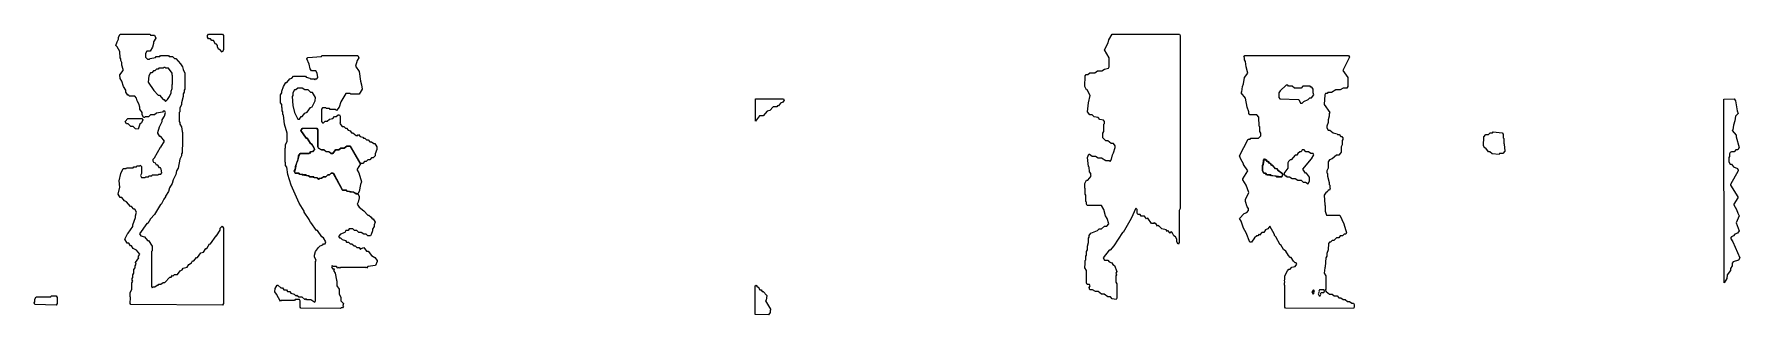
# Model space of a CAD drawing. Header units: millimetres. Extents: x 0 to 5212, y 0 to 857.
import ezdxf

# ---------------------------------------------------------------- set-up
doc = ezdxf.new("R2010")
doc.units = ezdxf.units.MM
doc.layers.add('K', color=7, linetype='Continuous')

msp = doc.modelspace()

# ---------------------------------------------------------------- linework, layer by layer
at = {"layer": 'K'}
for points in [[(293.3, 56.2), (293.3, 67.2), (298.3, 78.2), (298.3, 97.3), (301.7, 102.8), (300, 105.5), (300, 111), (301.7, 113.8), (301.7, 122), (305, 127.5), (305, 138.4), (308.3, 143.9), (308.3, 149.4), (311.7, 154.8), (310, 160.3), (320, 174), (318.3, 176.7), (323.3, 184.9), (312.5, 197.2), (302.5, 202.6), (297.6, 210.8), (294.2, 210.8), (289.2, 219), (284.2, 219), (276.7, 231.5), (285.9, 249.4), (287.6, 249.4), (301.7, 269.8), (301.7, 275.3), (310, 297.2), (310, 302.7), (313.3, 313.6), (307.6, 323.1), (304.2, 323.1), (297.6, 331.3), (294.2, 331.3), (282.5, 345), (275.9, 347.8), (267.6, 358.7), (262.6, 358.7), (256.7, 368.4), (261.7, 390.3), (260, 409.5), (265, 431.4), (272.5, 446.5), (280.9, 446.5), (282.6, 449.2), (302.6, 449.2), (304.2, 452), (312.6, 452), (314.2, 454.7), (322.6, 454.7), (324.3, 457.5), (328.5, 453.3), (328.5, 431.3), (325.2, 425.9), (327.7, 419.1), (339.2, 419.1), (340.9, 421.9), (349.2, 421.9), (350.9, 424.6), (359.2, 424.6), (360.9, 427.3), (379.2, 427.3), (380.9, 430.1), (387.6, 430.1), (390, 434.1), (388.3, 445), (385.9, 449), (382.6, 449), (377.6, 457.3), (374.2, 457.3), (370.9, 462.8), (365.9, 465.5), (363.3, 469.7), (363.3, 475.2), (367.5, 479.3), (385.9, 512.2), (387.6, 512.2), (398.3, 529.9), (387.6, 544.9), (384.2, 544.9), (378.3, 554.5), (378.3, 557.3), (383.3, 573.8), (391.7, 590.2), (391.7, 595.7), (398.4, 606.6), (401.7, 617.5), (399.2, 621.5), (394.3, 621.5), (392.7, 618.8), (374.3, 616.1), (367.6, 610.6), (356, 610.6), (349.3, 605.1), (339.3, 605.1), (337.7, 602.4), (334.2, 602.4), (330, 612), (330, 617.5), (323.3, 628.5), (323.3, 634), (320, 644.9), (315, 653.1), (313.3, 661.3), (307.6, 668.1), (290.9, 668.1), (289.2, 670.8), (285.9, 670.8), (280, 680.5), (280, 686), (273.4, 696.9), (268.4, 713.3), (263.3, 721.6), (261.7, 732.6), (271.7, 746.3), (271.7, 749), (268.3, 762.6), (268.3, 770.8), (265, 776.3), (265, 781.8), (263.3, 784.5), (261.7, 803.7), (254.2, 818.7), (250, 822.9), (253.4, 833.9), (258.3, 842.1), (258.3, 847.6), (262.5, 857.2), (354.3, 857.2), (356, 854.5), (367.7, 854.5), (371.9, 844.8), (365.2, 833.8), (365.2, 828.4), (361.9, 817.4), (354.3, 805), (344.3, 805), (340.2, 798.2), (340.2, 787.3), (346, 780.6), (352.6, 780.6), (354.2, 783.3), (370.9, 786), (372.6, 788.8), (384.2, 788.8), (385.9, 791.5), (411, 791.5), (412.7, 788.8), (422.6, 788.8), (429.3, 783.3), (432.7, 783.3), (447.7, 766.8), (453.5, 757.2), (455.2, 749), (460.2, 738), (460.2, 688.7), (458.5, 686), (458.5, 680.5), (455.2, 675), (455.2, 666.8), (450.2, 647.6), (450.2, 642.2), (445.2, 631.2), (445.2, 620.3), (443.5, 617.5), (443.5, 590.2), (445.2, 587.5), (445.2, 582), (450.2, 573.8), (451.9, 560.1), (453.5, 557.3), (453.5, 513.5), (451.9, 510.7), (451.9, 494.3), (450.2, 491.6), (450.2, 486.1), (445.2, 475.1), (440.2, 447.7), (435.2, 439.5), (433.5, 428.6), (425.2, 412.1), (421.9, 401.2), (413.5, 387.5), (410.2, 376.5), (401.9, 362.9), (401.9, 360.1), (396, 353.3), (387.7, 336.8), (386, 336.8), (367.7, 306.7), (356, 293), (347.7, 279.3), (344.3, 279.3), (321.9, 247.9), (326, 241.1), (337.7, 238.4), (346, 227.5), (349.3, 227.5), (360.2, 209.6), (360.2, 195.8), (358.5, 193.1), (358.5, 86.4), (360.9, 82.4), (362.6, 85.1), (369.2, 85.1), (375.9, 90.6), (379.2, 90.6), (380.9, 93.3), (387.6, 93.3), (394.2, 98.8), (399.2, 98.8), (414.2, 115.2), (419.2, 115.2), (422.6, 120.8), (424.3, 118), (429.2, 123.4), (437.6, 123.4), (445.9, 134.4), (452.5, 137.1), (455.9, 142.6), (467.5, 145.3), (472.5, 153.5), (480.9, 159), (484.2, 164.5), (487.6, 164.5), (495.9, 175.4), (499.2, 175.4), (509.2, 189.1), (517.5, 191.9), (524.2, 202.8), (527.6, 202.8), (535.9, 216.5), (539.2, 216.5), (555.9, 241.2), (557.6, 241.2), (568.3, 258.9), (568.3, 264.4), (574.3, 271.3), (578.5, 264.4), (578.5, 34.3), (576, 30.1), (295.1, 31.5), (293.3, 34.3), (295, 53.5), (293.3, 56.2)], [(564.2, 810.5), (560, 817.4), (560, 822.9), (557.6, 826.9), (554.2, 826.9), (547.6, 837.9), (542.6, 837.9), (539.2, 843.3), (532.6, 843.3), (530, 847.5), (530, 853), (532.6, 857.2), (576, 857.2), (578.5, 853), (578.5, 809.2), (574.3, 802.2), (567.6, 810.5), (564.2, 810.5)], [(3294.2, 49.3), (3289.2, 54.8), (3280.9, 54.8), (3269.2, 63), (3260.9, 63), (3250.9, 71.2), (3242.6, 71.2), (3234.2, 76.7), (3225.9, 76.7), (3223.3, 83.6), (3226.7, 89.1), (3224.2, 93.1), (3217.6, 93.1), (3215, 97.3), (3215, 135.6), (3210, 143.8), (3210, 149.4), (3211.7, 152.1), (3211.7, 165.8), (3213.3, 168.5), (3213.3, 179.5), (3215, 182.2), (3215, 193.2), (3218.3, 198.6), (3218.3, 209.6), (3221.7, 220.5), (3221.7, 234.2), (3223.3, 237), (3223.3, 242.5), (3229.2, 249.4), (3249.2, 257.6), (3254.2, 263.1), (3260.9, 263.1), (3270.9, 271.3), (3277.6, 271.3), (3283.3, 278), (3278.4, 294.4), (3273.3, 302.6), (3268.3, 321.8), (3260.9, 334), (3217.6, 334), (3215, 338.2), (3215, 343.7), (3213.3, 346.4), (3213.3, 365.6), (3211.7, 368.3), (3211.7, 384.8), (3210, 387.5), (3210, 401.3), (3215.9, 410.9), (3219.2, 410.9), (3230, 423.1), (3228.3, 425.8), (3228.3, 431.3), (3225, 436.8), (3223.3, 450.5), (3221.7, 453.2), (3218.3, 480.7), (3222.5, 490.3), (3224.3, 490.3), (3232.6, 484.8), (3242.6, 484.8), (3251, 479.4), (3261, 479.4), (3274.3, 471.2), (3284.3, 471.2), (3287.6, 468.5), (3291.7, 475.2), (3295, 488.9), (3298.4, 494.4), (3303.3, 510.8), (3303.3, 516.2), (3297.6, 523), (3290.9, 523), (3280.9, 531.2), (3274.2, 531.2), (3265, 540.8), (3265, 554.6), (3268.3, 560.1), (3268.3, 582), (3270, 584.7), (3270, 590.1), (3267.5, 594.2), (3255.9, 596.9), (3250.9, 602.4), (3239.2, 605.1), (3232.6, 610.6), (3225.9, 610.6), (3218.3, 620.3), (3221.7, 647.7), (3226.7, 669.6), (3217.5, 687.3), (3215.9, 687.3), (3210, 696.9), (3211.7, 729.8), (3214.2, 734), (3219.2, 734), (3225.9, 739.5), (3240.9, 739.5), (3249.2, 745), (3262.6, 745), (3270.9, 750.4), (3282.5, 753.2), (3285, 757.2), (3285, 784.5), (3270, 809.2), (3281.7, 831.1), (3283.3, 839.4), (3294.2, 857.2), (3499.3, 857.2), (3501.9, 853), (3501.9, 324.5), (3498.5, 319.1), (3498.5, 220.5), (3495.9, 216.2), (3491.7, 223.2), (3491.7, 231.4), (3487.5, 238.2), (3482.5, 241), (3477.5, 251.9), (3474.3, 254.6), (3471, 249.1), (3464.3, 257.3), (3462.6, 254.6), (3459.2, 260.1), (3445.9, 262.9), (3434.3, 273.8), (3432.6, 271), (3427.6, 279.3), (3424.2, 279.3), (3422.6, 281.9), (3421, 279.3), (3414.2, 279.3), (3402.6, 295.7), (3399.3, 292.9), (3392.6, 301.2), (3382.6, 301.2), (3379.2, 306.7), (3372.6, 306.7), (3370, 310.8), (3370, 321.8), (3366, 325.8), (3351.9, 294.4), (3327.7, 251.9), (3326, 251.9), (3299.4, 210.9), (3287.7, 197.1), (3284.3, 197.1), (3266.9, 174), (3271, 167.2), (3281, 167.2), (3284.3, 161.7), (3292.7, 159), (3296, 153.5), (3301, 150.8), (3308.6, 132.9), (3305.2, 127.4), (3306.9, 121.9), (3305.2, 119.2), (3305.2, 100.1), (3308.5, 94.6), (3308.5, 50.7), (3306, 46.5), (3294.2, 49.3)], [(813.3, 23.3), (813.3, 42.5), (810.9, 46.5), (797.7, 46.5), (796, 43.8), (754.3, 43.8), (752.6, 41), (740.9, 63), (735, 69.9), (736.7, 80.9), (742.6, 90.6), (744.3, 90.6), (754.3, 82.3), (759.3, 82.3), (762.7, 76.9), (771, 76.9), (774.3, 71.4), (781, 71.4), (784.3, 65.9), (794.3, 63.2), (799.3, 57.7), (802.6, 60.5), (809.3, 55), (817.6, 55), (827.6, 46.8), (831, 49.5), (832.7, 46.7), (846, 46.7), (857.6, 38.6), (860, 42.6), (860, 163), (861.7, 165.8), (856.7, 176.7), (856.7, 182.2), (860, 193.2), (869.2, 205.5), (874.2, 211), (882.5, 213.8), (884.2, 216.5), (889.2, 216.5), (891.7, 223.2), (884.2, 235.5), (879.2, 238.2), (865.9, 257.4), (862.6, 257.4), (845.9, 282), (844.2, 282), (840, 291.7), (825, 313.6), (825, 316.3), (810, 340.9), (785, 395.7), (775, 428.6), (771.7, 450.5), (768.3, 456), (768.3, 464.2), (766.7, 466.9), (766.7, 508), (768.3, 510.8), (768.3, 519), (773.3, 529.9), (773.3, 554.6), (765, 581.9), (761.7, 609.3), (760, 612), (760, 620.3), (758.3, 623), (758.3, 631.2), (756.7, 633.9), (756.7, 642.2), (753.3, 647.6), (753.3, 672.3), (756.7, 677.8), (756.7, 683.3), (761.7, 697), (769.2, 709.4), (772.6, 709.4), (780.9, 720.3), (787.5, 723), (792.6, 728.5), (829.3, 728.5), (831, 725.8), (842.7, 723), (844.3, 720.3), (856, 720.3), (857.6, 717.7), (859.2, 720.3), (864.2, 720.3), (866.7, 724.4), (865, 738), (860.9, 744.8), (847.6, 744.8), (843.3, 751.7), (840, 765.4), (833.3, 781.8), (835.9, 786), (877.6, 788.8), (879.2, 791.5), (989.3, 791.5), (991.9, 784.6), (986.9, 776.3), (981.9, 759.9), (993.5, 743.5), (996.9, 713.4), (1000.2, 702.4), (1001.9, 688.7), (992.7, 673.6), (967.6, 673.6), (965.9, 676.3), (952.7, 676.3), (936.9, 650.4), (931.9, 633.9), (924.3, 624.2), (920.9, 627), (904.2, 627), (902.6, 629.8), (892.6, 629.8), (890.9, 632.5), (881, 632.5), (878.5, 628.5), (878.5, 590.2), (881, 586.2), (884.2, 586.2), (889.2, 591.6), (895.9, 591.6), (902.6, 597.1), (912.6, 599.8), (917.6, 605.3), (922.6, 605.3), (929.2, 610.8), (932.7, 610.8), (935.2, 606.6), (935.2, 587.4), (933.6, 584.7), (941, 575.2), (946, 575.2), (951, 569.7), (954.3, 569.7), (959.3, 564.2), (966, 561.5), (969.3, 556), (974.3, 556), (984.3, 547.8), (989.2, 547.8), (990.9, 550.6), (996, 545.1), (1004.3, 542.3), (1006, 539.6), (1011, 539.6), (1016, 534.1), (1021, 534.1), (1026, 528.7), (1031, 528.7), (1037.6, 523.2), (1041, 523.2), (1046.9, 513.5), (1046.9, 505.3), (1041.9, 491.6), (1041.9, 486.1), (1036, 479.2), (1031, 479.2), (1026, 473.7), (1019.3, 473.7), (1014.3, 468.2), (1009.3, 468.2), (1004.3, 462.7), (995.9, 462.7), (965.9, 514.8), (956, 514.8), (947.6, 509.3), (937.6, 509.3), (931, 503.8), (921, 503.8), (912.7, 492.9), (907.6, 492.9), (900.9, 498.3), (892.6, 498.3), (885.9, 503.8), (877.6, 503.8), (869.2, 509.3), (866.7, 513.5), (866.7, 565.5), (864.2, 569.5), (819.3, 569.5), (815.2, 562.8), (831, 539.6), (834.3, 539.6), (844.4, 523.1), (852.7, 514.9), (856.9, 505.3), (851, 498.3), (846, 498.3), (841, 492.9), (812.7, 492.9), (808.5, 486.1), (805.2, 469.6), (800.2, 461.4), (798.5, 447.8), (795.2, 436.8), (797.7, 432.8), (809.3, 432.8), (811, 430.1), (817.7, 430.1), (819.3, 427.3), (839.3, 424.6), (841, 421.9), (864.3, 419.1), (869.3, 413.7), (870.9, 416.4), (882.5, 419.1), (884.2, 421.9), (890.9, 421.9), (897.6, 427.3), (902.6, 427.3), (907.6, 432.8), (914.3, 432.8), (942.7, 380.8), (954.3, 380.8), (956, 378.1), (962.7, 378.1), (964.3, 375.3), (976, 375.3), (984.3, 369.8), (989.3, 369.8), (993.5, 362.9), (993.5, 357.4), (990.2, 343.7), (986.9, 338.3), (992.7, 328.7), (1007.7, 317.8), (1019.3, 304.1), (1022.6, 304.1), (1029.4, 298.6), (1032.7, 293.2), (1036, 293.2), (1041.9, 283.5), (1038.5, 275.3), (1038.5, 269.8), (1033.5, 261.6), (1033.5, 256.1), (1030.2, 245.1), (1027.7, 241), (1019.2, 241), (1014.2, 246.4), (1007.6, 246.4), (999.2, 251.9), (992.6, 251.9), (985.9, 257.4), (979.2, 257.4), (974.2, 262.9), (962.7, 262.9), (959.3, 257.4), (952.7, 257.4), (949.3, 251.9), (936, 246.4), (930.2, 239.7), (932.7, 235.7), (936, 235.7), (941, 230.2), (951, 227.4), (954.3, 222), (961, 222), (966, 216.5), (971, 216.5), (977.6, 211), (981, 211), (986, 205.6), (992.7, 205.6), (997.6, 200.1), (999.2, 202.8), (1007.6, 205.6), (1016, 194.6), (1021, 194.6), (1031, 180.9), (1041, 175.4), (1048.5, 165.8), (1048.5, 163), (1042.7, 150.6), (1019.3, 147.9), (1015.9, 142.3), (1014.2, 145.1), (937.6, 145.1), (934.3, 142.4), (930.9, 145.1), (927.6, 142.3), (924.2, 147.9), (914.2, 147.9), (911, 150.5), (908.6, 146.6), (912.6, 139.9), (914.3, 142.7), (916.9, 138.4), (915.2, 135.6), (920.2, 127.5), (923.5, 105.6), (925.2, 102.8), (925.2, 89.1), (931.9, 78.2), (931.9, 64.5), (936.9, 53.5), (936.9, 42.6), (945.2, 34.4), (943.6, 28.9), (945.2, 26.1), (942.7, 21.9), (937.7, 21.9), (936, 19.2), (815.1, 20.5), (813.3, 23.3)], [(3821.7, 100.1), (3820, 105.5), (3821.7, 108.3), (3821.7, 119.2), (3829.2, 134.3), (3834.2, 139.8), (3837.6, 139.8), (3842.6, 145.3), (3852.6, 148), (3858.3, 154.8), (3855.9, 158.8), (3852.6, 158.8), (3847.5, 164.3), (3840.9, 175.2), (3837.6, 175.2), (3832.5, 180.8), (3824.2, 194.4), (3817.5, 199.9), (3809.2, 213.6), (3807.5, 213.6), (3794.2, 238.3), (3790, 242.4), (3790, 245.1), (3775.9, 271), (3769.3, 262.9), (3762.7, 260.1), (3757.7, 251.9), (3751, 251.9), (3744.3, 243.6), (3742.6, 246.3), (3739.3, 241), (3736, 241), (3729.3, 235.5), (3719.3, 221.8), (3714.2, 221.8), (3703.4, 250.6), (3695, 264.3), (3688.4, 286.2), (3683.3, 294.5), (3697.6, 309.6), (3705.9, 312.3), (3710, 319.1), (3710, 324.5), (3706.7, 330), (3701.7, 346.5), (3701.7, 352), (3711.7, 373.9), (3703.4, 395.7), (3693.3, 412.2), (3693.3, 415), (3708.3, 439.6), (3695, 458.7), (3695, 461.4), (3686.7, 475.1), (3683.3, 486.1), (3709.2, 536.9), (3715.9, 536.9), (3717.6, 539.6), (3740.9, 539.6), (3748.3, 546.4), (3748.3, 554.5), (3745, 560), (3745, 573.7), (3743.3, 576.4), (3741.7, 603.8), (3735.9, 610.6), (3714.2, 610.6), (3711.7, 614.8), (3711.7, 620.3), (3706.7, 633.9), (3701.7, 661.3), (3688.3, 677.8), (3690, 680.6), (3691.7, 697), (3695, 705.2), (3698.3, 724.4), (3708.3, 738), (3703.3, 757.2), (3701.7, 773.6), (3698.3, 779.1), (3698.3, 784.5), (3696.7, 787.3), (3699.2, 791.5), (4016, 791.5), (4018.6, 787.3), (3998.6, 746.2), (4013.5, 724.4), (4013.5, 696.9), (4011, 692.7), (3999.3, 692.7), (3991, 687.3), (3977.6, 687.3), (3964.3, 679), (3952.7, 679), (3951, 676.3), (3946, 676.3), (3943.5, 672.3), (3941.9, 642.2), (3958.6, 617.5), (3956.9, 614.8), (3956.9, 606.6), (3953.5, 595.6), (3953.5, 587.4), (3950.2, 576.5), (3950.2, 571), (3954.3, 564.2), (3959.3, 564.2), (3969.3, 556), (3981, 553.3), (3982.7, 550.6), (3987.7, 550.6), (3992.7, 545.1), (3996, 545.1), (3998.5, 540.9), (3998.5, 535.4), (3996.9, 532.6), (3996.9, 518.9), (3993.5, 513.5), (3993.5, 497), (3991, 492.9), (3986, 487.4), (3979.3, 487.4), (3966, 476.4), (3957.7, 473.7), (3953.5, 466.9), (3953.5, 447.8), (3950.2, 439.5), (3950.2, 434.1), (3951.9, 431.4), (3951.9, 423.2), (3956.9, 404), (3956.9, 398.5), (3958.5, 395.8), (3958.5, 387.6), (3960.2, 384.8), (3957.7, 380.6), (3954.3, 380.6), (3951, 375.1), (3947.7, 375.1), (3941.9, 365.6), (3943.5, 335.5), (3945.2, 332.8), (3945.2, 316.4), (3949.3, 304.1), (3989.3, 304.1), (4001.9, 278.1), (4010.2, 250.6), (4007.7, 246.4), (4002.7, 246.4), (3997.7, 241), (3991, 241), (3986, 235.5), (3979.3, 235.5), (3971, 227.3), (3966, 227.3), (3961, 221.8), (3957.7, 221.8), (3955.2, 217.7), (3953.5, 198.6), (3950.2, 187.6), (3950.2, 179.4), (3946.9, 173.9), (3945.2, 146.6), (3943.5, 143.8), (3941.9, 127.4), (3946.9, 119.2), (3946.9, 78.1), (3945.2, 75.4), (3947.7, 71.4), (3957.6, 63.2), (3966, 63.2), (3972.6, 57.7), (3981, 57.7), (3986, 52.2), (3992.6, 52.2), (3999.3, 46.7), (4006, 46.7), (4012.6, 41.3), (4019.3, 41.3), (4026, 35.8), (4031, 35.8), (4033.5, 31.6), (4033.5, 23.3), (4031, 19.2), (3823.4, 20.5), (3821.7, 23.3), (3821.7, 89.1), (3820, 91.8), (3820, 97.3), (3821.7, 100.1)], [(413.4, 666.9), (418.3, 677.8), (418.3, 683.3), (421.7, 691.5), (421.7, 702.5), (423.3, 705.2), (423.3, 729.8), (421.7, 732.5), (421.7, 738), (410.9, 753), (402.6, 753), (400.9, 755.7), (396, 755.7), (394.3, 753), (381, 753), (379.3, 750.2), (374.3, 750.2), (369.3, 744.8), (364.3, 744.8), (359.3, 739.3), (356, 739.3), (350.2, 729.8), (348.5, 710.7), (366, 684.7), (379.3, 671), (382.7, 671), (394.3, 657.3), (397.7, 657.3), (401, 651.9), (407.5, 657.3), (413.4, 666.9)], [(810.9, 597.1), (815.9, 605.3), (819.2, 605.3), (827.5, 616.3), (834.2, 619), (844.2, 632.7), (849.2, 635.4), (858.3, 653.2), (860, 664.1), (850.9, 679), (845.9, 679), (837.6, 687.3), (827.6, 687.3), (819.2, 692.7), (806, 692.7), (799.3, 687.3), (796, 687.3), (790.2, 677.8), (790.2, 669.5), (788.5, 666.8), (790.2, 639.5), (795.2, 617.6), (806, 597.1), (810.9, 597.1)], [(3874.2, 646.4), (3879.2, 651.9), (3892.5, 657.3), (3897.6, 662.8), (3902.6, 662.8), (3910, 672.3), (3908.3, 677.8), (3908.3, 688.7), (3904.2, 695.5), (3900.9, 695.5), (3899.2, 698.2), (3876, 698.2), (3871, 692.7), (3850.9, 692.7), (3844.2, 698.2), (3832.6, 698.2), (3830.9, 701), (3826, 701), (3807.7, 684.6), (3803.5, 677.8), (3803.5, 664.1), (3806, 660.1), (3864.3, 657.3), (3869.3, 646.4), (3874.2, 646.4)], [(2204.2, 660.1), (2289.3, 660.1), (2291.9, 655.9), (2287.7, 649), (2281, 646.2), (2274.3, 638), (2271, 638), (2269.3, 635.2), (2257.7, 635.2), (2247.7, 624.3), (2239.3, 621.6), (2227.7, 607.9), (2216, 607.9), (2204.2, 591.2), (2204.2, 660.1)], [(5163.3, 658.7), (5194.3, 660.1), (5198.5, 653.2), (5203.5, 623), (5206.9, 614.8), (5198.5, 606.5), (5196.9, 592.9), (5191.9, 579.2), (5190.2, 565.5), (5188.6, 562.8), (5200.2, 549.1), (5200.2, 543.6), (5210.2, 510.7), (5206, 503.8), (5199.3, 503.8), (5194.3, 498.3), (5186, 498.3), (5182.7, 495.6), (5180.2, 491.6), (5180.2, 483.3), (5178.5, 480.6), (5178.5, 467), (5182.7, 460.2), (5186, 460.2), (5192.7, 452), (5204.3, 446.5), (5206.9, 442.3), (5206.9, 439.5), (5183.5, 398.5), (5183.5, 395.8), (5205.2, 360.2), (5205.2, 357.4), (5193.5, 338.2), (5193.5, 335.5), (5201.9, 321.9), (5205.2, 310.9), (5210.2, 302.7), (5200.2, 280.8), (5210.2, 256.1), (5204.3, 249.2), (5196, 246.4), (5192.7, 241), (5186, 238.2), (5183.6, 234.2), (5190.2, 223.3), (5211.9, 174), (5207.7, 167), (5191, 161.6), (5188.5, 157.5), (5188.5, 149.3), (5183.5, 141.1), (5183.5, 135.6), (5173.5, 121.9), (5171.9, 111), (5164.2, 98.3), (5163.3, 658.7)], [(287.6, 583.2), (282.6, 583.2), (278.3, 590.2), (285.9, 599.8), (329.3, 599.8), (331.9, 595.6), (327.7, 586), (323.5, 581.9), (317.7, 566.8), (310.1, 568.2), (302.6, 575), (295.9, 575), (287.6, 583.2)], [(975.9, 375.1), (955.9, 377.9), (954.2, 380.6), (942.5, 380.6), (914.2, 432.6), (907.7, 432.6), (902.7, 427.1), (897.6, 427.1), (891, 421.7), (884.3, 421.7), (877.6, 416.2), (871, 416.2), (869.3, 413.4), (864.2, 418.9), (855.9, 418.9), (854.2, 421.7), (840.9, 421.7), (839.2, 424.4), (832.6, 424.4), (830.9, 427.2), (810.9, 429.9), (809.2, 432.6), (797.5, 432.6), (795, 439.6), (798.3, 447.8), (798.3, 453.3), (806.7, 475.2), (808.3, 486.1), (812.6, 493.1), (840.9, 493.1), (845.9, 498.5), (850.9, 498.5), (856.7, 505.3), (856.7, 508), (849.2, 520.3), (844.2, 523), (834.2, 539.4), (830.9, 539.4), (815, 562.8), (819.2, 569.7), (864.3, 569.7), (866.9, 565.5), (866.9, 513.5), (869.3, 509.5), (877.6, 504), (886, 504), (892.6, 498.5), (901, 498.5), (907.6, 493.1), (912.6, 493.1), (920.9, 504), (930.9, 504), (937.6, 509.5), (947.6, 509.5), (955.9, 515), (966, 515), (996.9, 461.5), (986.9, 445), (986.9, 442.3), (991.9, 434.1), (1000.2, 406.7), (996.9, 398.5), (993.5, 376.6), (989.3, 369.6), (977.5, 372.4), (975.9, 375.1)], [(4455.1, 491.5), (4447.6, 498.3), (4444.2, 498.3), (4435.9, 509.3), (4432.6, 509.3), (4428.3, 516.2), (4430, 543.7), (4435.9, 550.6), (4444.2, 550.6), (4449.2, 556), (4455.9, 556), (4457.6, 558.8), (4486, 556), (4488.5, 551.9), (4488.5, 540.9), (4490.2, 538.2), (4490.2, 524.5), (4491.9, 521.7), (4493.5, 499.8), (4487.7, 492.9), (4477.7, 492.9), (4476, 490.1), (4455.1, 491.5)], [(3780.9, 424.4), (3779.2, 427.1), (3765.9, 427.1), (3762.6, 432.6), (3757.6, 432.6), (3753.3, 439.5), (3753.3, 456), (3755, 458.8), (3756.7, 472.5), (3759.3, 476.7), (3761, 473.9), (3764.3, 473.9), (3767.7, 468.4), (3771, 468.4), (3774.3, 462.9), (3777.7, 462.9), (3781, 457.5), (3784.3, 457.5), (3792.7, 446.5), (3797.7, 446.5), (3801, 441), (3812.7, 432.8), (3815.2, 428.6), (3812.7, 421.7), (3780.9, 424.4)], [(3815, 428.6), (3812.5, 432.7), (3800.9, 440.9), (3797.6, 446.3), (3792.6, 446.3), (3784.2, 457.3), (3780.9, 457.3), (3777.6, 462.7), (3774.2, 462.7), (3770.9, 468.2), (3767.6, 468.2), (3764.2, 473.7), (3760.9, 473.7), (3759.3, 476.3), (3756.9, 472.4), (3755.2, 458.7), (3753.5, 456), (3753.5, 439.6), (3757.7, 432.8), (3762.7, 432.8), (3766, 427.3), (3794.3, 424.6), (3796, 421.9), (3812.5, 421.9), (3815, 428.6)], [(3887.6, 432.6), (3884.2, 432.6), (3876.7, 445.1), (3902.5, 476.6), (3910, 488.9), (3907.6, 492.9), (3900.9, 492.9), (3894.2, 498.3), (3885.9, 498.3), (3880.9, 503.8), (3874.3, 503.8), (3871, 498.3), (3867.6, 498.3), (3861, 492.9), (3857.7, 487.4), (3852.7, 487.4), (3841, 473.7), (3837.7, 473.7), (3832.7, 468.3), (3830.2, 464.2), (3830.2, 447.7), (3818.6, 431.3), (3822.7, 424.6), (3826, 424.6), (3827.7, 421.9), (3836, 421.9), (3844.3, 416.4), (3852.6, 416.4), (3861, 410.9), (3871, 410.9), (3877.6, 405.4), (3884.3, 405.4), (3892.6, 400), (3896.7, 409.5), (3896.7, 420.4), (3887.6, 432.6)], [(1.7, 48), (5.9, 55), (50.9, 55), (52.6, 57.7), (67.7, 57.7), (70.2, 53.5), (70.2, 34.3), (67.7, 30.1), (1.7, 31.5), (0, 37.1), (1.7, 39.8), (1.7, 48)], [(2203.3, 1.4), (2203.3, 89.1), (2206, 90.6), (2209.3, 85.1), (2212.7, 85.1), (2217.7, 76.9), (2221, 76.9), (2224.3, 71.4), (2227.7, 71.4), (2238.5, 59), (2236.9, 45.2), (2235.2, 42.5), (2250.2, 17.9), (2250.2, 15.1), (2248.5, 12.4), (2248.5, 6.9), (2244.3, 0), (2203.3, 1.4)], [(3909.3, 76.6), (3903.6, 69.9), (3907.6, 63.2), (3911.6, 67.2), (3910, 69.9), (3911.7, 72.7), (3909.3, 76.6)], [(3940.9, 68.7), (3943.3, 72.7), (3940.9, 76.7), (3927.7, 76.7), (3925.2, 72.7), (3926.9, 69.9), (3923.6, 64.4), (3926, 57.7), (3929.2, 57.7), (3931.7, 61.7), (3930, 64.4), (3932.6, 68.7), (3940.9, 68.7)]]:
    msp.add_lwpolyline(points, close=True, dxfattribs=at)

doc.saveas('drawing.dxf')
